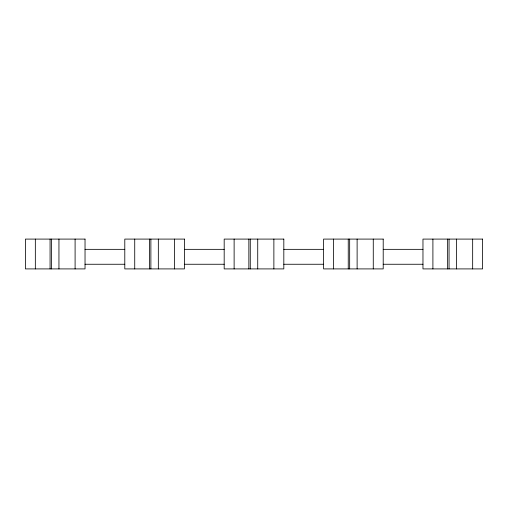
<?xml version="1.0" encoding="UTF-8"?>
<svg xmlns="http://www.w3.org/2000/svg" width="508" height="508" viewBox="0 0 508 508"><rect width="100%" height="100%" fill="white"/><g stroke="black" fill="none" stroke-linecap="round" stroke-linejoin="round"><path stroke-width="0.76" d="M85.033 249.345L124.79 249.345M184.423 249.345L224.18 249.345M283.82 249.345L323.577 249.345M383.21 249.345L422.967 249.345M85.033 264.255L124.79 264.255M184.423 264.255L224.18 264.255M283.82 264.255L323.577 264.255M383.21 264.255L422.967 264.255M472.662 239.09L472.662 268.91M456.508 239.09L456.508 268.91M449.053 239.09L449.053 268.91M447.637 239.09L447.637 268.91M432.905 239.09L432.905 268.91M373.272 239.09L373.272 268.91M357.118 239.09L357.118 268.91M349.663 239.09L349.663 268.91M348.247 239.09L348.247 268.91M333.515 239.09L333.515 268.91M273.875 239.09L273.875 268.91M257.727 239.09L257.727 268.91M250.273 239.09L250.273 268.91M248.856 239.09L248.856 268.91M234.124 239.09L234.124 268.91M174.485 239.09L174.485 268.91M158.337 239.09L158.337 268.91M150.882 239.09L150.882 268.91M149.466 239.09L149.466 268.91M134.728 239.09L134.728 268.91M75.095 239.09L75.095 268.91M58.947 239.09L58.947 268.91M51.492 239.09L51.492 268.91M50.07 239.09L50.07 268.91M35.338 239.09L35.338 268.91M85.033 239.09L25.4 239.09L25.4 268.91L85.033 268.91L85.033 239.09M184.423 239.09L124.79 239.09L124.79 268.91L184.423 268.91L184.423 239.09M283.82 239.09L224.18 239.09L224.18 268.91L283.82 268.91L283.82 239.09M383.21 239.09L323.577 239.09L323.577 268.91L383.21 268.91L383.21 239.09M482.6 239.09L422.967 239.09L422.967 268.91L482.6 268.91L482.6 239.09"/></g></svg>
